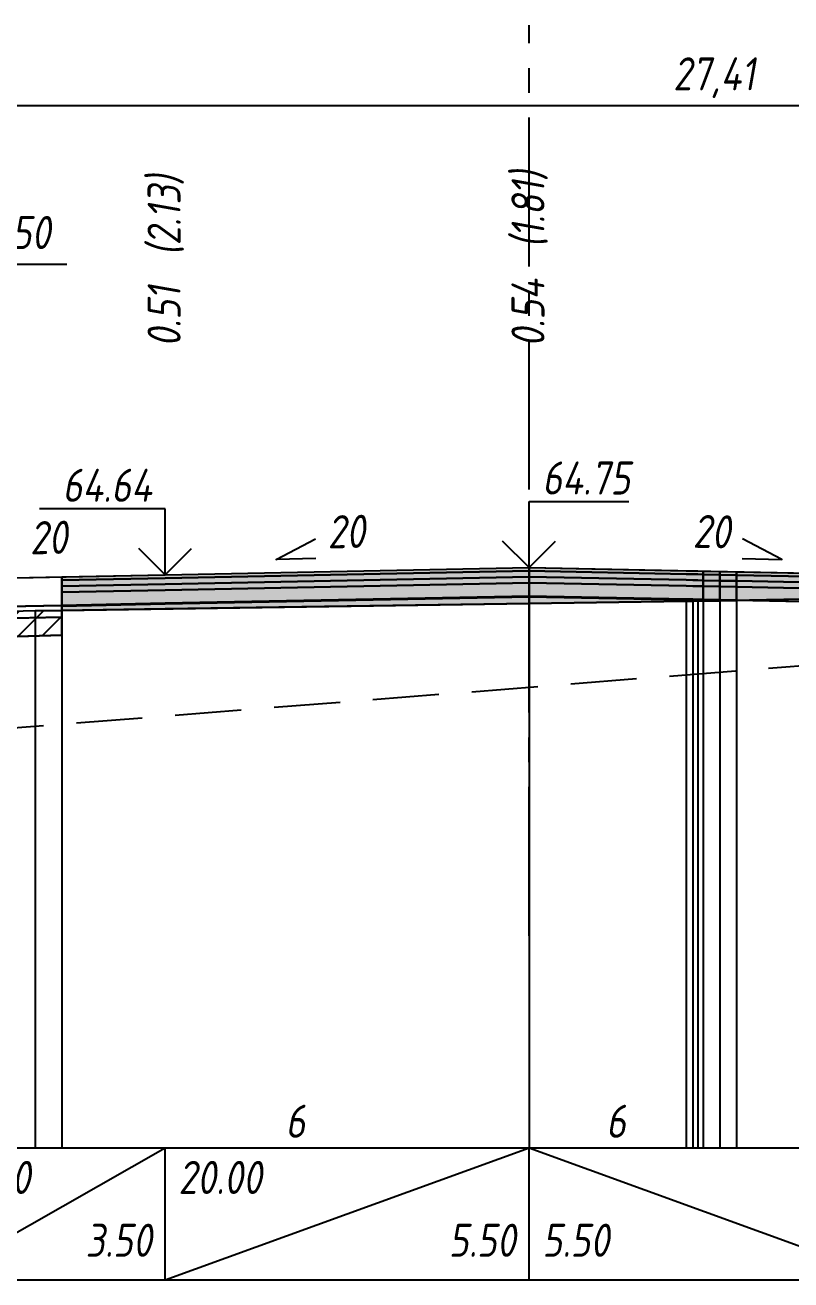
# Model space of a CAD drawing. Extents: x -717 to 1451, y -133302 to 233.
# Drawn here: x 150.2 to 208.1, y -130445 to -130350.1 of the extents above; entities that cross this region are included whole.
import ezdxf
from ezdxf.enums import TextEntityAlignment as Align

# ---------------------------------------------------------------- set-up
doc = ezdxf.new("R2010")
doc.units = 0
doc.linetypes.add('осевая2', pattern=[1.125, 0.75, -0.125, 0.125, -0.125])
doc.linetypes.add('штриховая', pattern=[0.75, 0.5, -0.25])
for name, color, linetype in [('Интерполированный поперечник', 2, 'Continuous'), ('Код_514', 1, 'Continuous'), ('Контур_0', 7, 'Continuous'), ('Контур_2660', 7, 'Continuous'), ('Контур_400', 7, 'Continuous'), ('Контур_508', 7, 'Continuous'), ('Контур_512', 7, 'Continuous'), ('Контур_513', 7, 'Continuous'), ('Красный поперечник', 1, 'Continuous'), ('Объём_2501', 7, 'Continuous'), ('Объём_2650', 7, 'Continuous'), ('Объём_2660', 7, 'Continuous'), ('Объём_2753', 7, 'Continuous'), ('Ось', 1, 'осевая2'), ('Откосы', 7, 'Continuous'), ('Отметки покрытия', 7, 'Continuous'), ('Рабочие отметки', 7, 'Continuous'), ('Рабочие отметки доп.', 7, 'Continuous'), ('Слои выравнивания', 7, 'Continuous'), ('Таблица', 7, 'Continuous'), ('Уклоны проезжей части', 7, 'Continuous'), ('Черный поперечник', 3, 'Continuous')]:
    doc.layers.add(name, color=color, linetype=linetype)
for name, color, linetype, true_color in [('Контур_2540', 2, 'Continuous', 0xffff00), ('Контур_2570', 7, 'Continuous', 0x80ff00), ('Контур_2725', 7, 'Continuous', 0x323232), ('Контур_2760', 7, 'Continuous', 0x323232), ('Контур_2761', 7, 'Continuous', 0x323232), ('Контур_2762', 7, 'Continuous', 0x323232), ('Контур_2763', 7, 'Continuous', 0x323232), ('Контур_2764', 7, 'Continuous', 0x323232), ('Контур_2765', 7, 'Continuous', 0x323232), ('Контур_402', 7, 'Continuous', 0xff6464), ('Объём_2500', 7, 'Continuous', 0xc0c0c0), ('Объём_2520', 7, 'Continuous', 0x80ffff), ('Объём_2540', 2, 'Continuous', 0xffff00), ('Объём_2600', 7, 'Continuous', 0x808000), ('Объём_2746', 2, 'Continuous', 0xffff00)]:
    doc.layers.add(name, color=color, linetype=linetype, true_color=true_color)
doc.styles.get("Standard").update_dxf_attribs({"font": 'txt', "height": 2.5})
doc.styles.add('М', font='romand.shx', dxfattribs={"width": 0.8, "oblique": 10, "height": 2.5})
doc.dimstyles.new('ISO-25', dxfattribs={"dimtxt": 2.5, "dimasz": 2.5, "dimexe": 1.25, "dimexo": 0.625, "dimtad": 1, "dimtxsty": 'Standard', "dimcen": 2.5, "dimadec": 0, "dimazin": 0, "dimtfac": 1, "dimtmove": 0, "dimatfit": 3, "dimfxl": 1, "dimarcsym": 0})

# ---------------------------------------------------------------- blocks, each defined once
blk = doc.blocks.new('_Oblique')
at = {"color": 0, "linetype": 'ByBlock', "lineweight": -2}
blk.add_line((-0.5, -0.5), (0.5, 0.5), dxfattribs=at)
blk = doc.blocks.new('*D4056')
at = {"color": 0, "lineweight": -2, "transparency": 16777216}
for p, q in [((140.792, -130391.516), (140.792, -130366.941)), ((143.292, -130391.466), (143.292, -130366.941)), ((140.792, -130368.191), (143.292, -130368.191)), ((143.292, -130368.191), (153.348, -130368.191))]:
    blk.add_line(p, q, dxfattribs=at)
at = {"layer": 'Defpoints', "color": 0, "transparency": 16777216}
for p in [(143.292, -130368.191), (140.792, -130392.141), (143.292, -130392.091)]:
    blk.add_point(p, dxfattribs=at)
at = {"color": 0, "lineweight": -2, "transparency": 16777216, "rotation": 180}
blk.add_blockref('_Oblique', (140.792, -130368.191), dxfattribs=at)
at = {"color": 0, "lineweight": -2, "transparency": 16777216}
blk.add_blockref('_Oblique', (143.292, -130368.191), dxfattribs=at)
at = {"color": 0, "transparency": 16777216, "insert": (149.586, -130366.078), "char_height": 2.5, "width": 9.16667, "attachment_point": 5, "style": 'М'}
blk.add_mtext('0,50', dxfattribs=at)
blk = doc.blocks.new('*D4060')
at = {"color": 0, "lineweight": -2, "transparency": 16777216}
for p, q in [((133.792, -130391.796), (133.792, -130354.941)), ((270.823, -130392.566), (270.823, -130354.941)), ((133.792, -130356.191), (270.823, -130356.191))]:
    blk.add_line(p, q, dxfattribs=at)
at = {"layer": 'Defpoints', "color": 0, "transparency": 16777216}
for p in [(270.823, -130356.191), (133.792, -130392.421), (270.823, -130393.191)]:
    blk.add_point(p, dxfattribs=at)
at = {"color": 0, "lineweight": -2, "transparency": 16777216, "rotation": 180}
blk.add_blockref('_Oblique', (133.792, -130356.191), dxfattribs=at)
at = {"color": 0, "lineweight": -2, "transparency": 16777216}
blk.add_blockref('_Oblique', (270.823, -130356.191), dxfattribs=at)
at = {"color": 0, "transparency": 16777216, "insert": (202.308, -130354.078), "char_height": 2.5, "width": 11.66667, "attachment_point": 5, "style": 'М'}
blk.add_mtext('27,41', dxfattribs=at)

msp = doc.modelspace()

# ---------------------------------------------------------------- hatches: boundary and pattern name
at = {"layer": 'Объём_2600'}
h = msp.add_hatch(dxfattribs=at)
h.set_pattern_fill('ANSI31', color=6, scale=0.4)
h.paths.add_polyline_path([(138.081, -130395.517), (138.081, -130394.767), (138.282, -130394.718), (150.956, -130394.375), (152.985, -130394.361), (152.985, -130396.238), (135.783, -130396.754), (137.913, -130395.535)])
h.paths.add_polyline_path([(279.109, -130397.902), (238.769, -130396.692), (238.769, -130392.914), (240.286, -130392.845), (259.034, -130392.968), (259.034, -130393.718), (260.133, -130394.059), (263.396, -130394.994), (283.583, -130395.038), (288.191, -130397.214), (289.269, -130397.67), (288.92, -130397.902)])
at = {"layer": 'Слои выравнивания'}
for color, points in [(2, [(152.985, -130391.835), (160.792, -130391.679), (188.308, -130391.128), (188.308, -130391.378), (160.792, -130391.929), (152.985, -130392.085)]), (3, [(152.985, -130392.085), (160.792, -130391.929), (188.308, -130391.378), (188.308, -130391.828), (160.792, -130392.379), (152.985, -130392.535)]), (4, [(152.985, -130392.535), (160.792, -130392.379), (188.308, -130391.828), (188.308, -130392.278), (160.792, -130392.829), (152.985, -130392.985)]), (2, [(188.308, -130391.128), (200.192, -130391.366), (200.699, -130391.376), (201.079, -130391.384), (201.473, -130391.392), (201.473, -130391.642), (201.079, -130391.634), (200.699, -130391.626), (200.192, -130391.616), (188.308, -130391.378)]), (3, [(188.308, -130391.378), (200.192, -130391.616), (200.699, -130391.626), (201.079, -130391.634), (201.473, -130391.642), (201.473, -130392.092), (201.079, -130392.084), (200.699, -130392.076), (200.192, -130392.066), (188.308, -130391.828)]), (4, [(188.308, -130391.828), (200.192, -130392.066), (200.699, -130392.076), (201.079, -130392.084), (201.473, -130392.092), (201.473, -130392.542), (201.079, -130392.534), (200.699, -130392.526), (200.192, -130392.516), (188.308, -130392.278)]), (2, [(201.473, -130391.392), (202.738, -130391.417), (202.738, -130391.667), (201.473, -130391.642)]), (3, [(201.473, -130391.642), (202.738, -130391.667), (202.738, -130392.117), (201.473, -130392.092)]), (2, [(202.738, -130391.417), (204.003, -130391.442), (204.003, -130391.692), (202.738, -130391.667)]), (3, [(202.738, -130391.667), (204.003, -130391.692), (204.003, -130392.142), (202.738, -130392.117)]), (2, [(204.003, -130391.442), (215.823, -130391.679), (229.31, -130391.948), (233.323, -130392.029), (238.769, -130392.137), (238.769, -130392.387), (233.323, -130392.279), (229.31, -130392.198), (215.823, -130391.929), (204.003, -130391.692)]), (3, [(204.003, -130391.692), (215.823, -130391.929), (229.31, -130392.198), (233.323, -130392.279), (238.769, -130392.387), (238.769, -130392.837), (233.323, -130392.729), (229.31, -130392.648), (215.823, -130392.379), (204.003, -130392.142)]), (5, [(152.985, -130392.985), (160.792, -130392.829), (188.308, -130392.278), (188.308, -130393.278), (160.792, -130393.829), (152.985, -130393.985)]), (5, [(188.308, -130392.278), (200.192, -130392.516), (200.699, -130392.526), (201.079, -130392.534), (201.473, -130392.542), (201.473, -130393.542), (201.079, -130393.534), (200.699, -130393.526), (200.192, -130393.516), (188.308, -130393.278)]), (4, [(201.473, -130392.092), (202.738, -130392.117), (202.738, -130392.567), (201.473, -130392.542)]), (5, [(201.473, -130392.542), (202.738, -130392.567), (202.738, -130393.567), (201.473, -130393.542)]), (4, [(202.738, -130392.117), (204.003, -130392.142), (204.003, -130392.592), (202.738, -130392.567)]), (5, [(202.738, -130392.567), (204.003, -130392.592), (204.003, -130393.592), (202.738, -130393.567)]), (4, [(204.003, -130392.142), (215.823, -130392.379), (229.31, -130392.648), (233.323, -130392.729), (238.769, -130392.837), (238.769, -130393.287), (233.323, -130393.179), (229.31, -130393.098), (215.823, -130392.829), (204.003, -130392.592)]), (5, [(204.003, -130392.592), (215.823, -130392.829), (229.31, -130393.098), (233.323, -130393.179), (238.769, -130393.287), (238.769, -130394.287), (233.323, -130394.179), (229.31, -130394.098), (215.823, -130393.829), (204.003, -130393.592)]), (7, [(152.985, -130393.985), (160.792, -130393.829), (188.308, -130393.278), (188.308, -130393.328), (160.792, -130393.879), (152.985, -130394.035)]), (6, [(152.985, -130394.035), (160.792, -130393.879), (188.308, -130393.328), (188.308, -130393.842), (160.792, -130394.246), (152.985, -130394.361)]), (7, [(188.308, -130393.278), (200.192, -130393.516), (200.699, -130393.526), (201.079, -130393.534), (201.473, -130393.542), (201.473, -130393.592), (201.079, -130393.584), (200.699, -130393.576), (200.192, -130393.566), (188.308, -130393.328)]), (6, [(188.308, -130393.328), (200.192, -130393.566), (200.699, -130393.576), (201.079, -130393.584), (201.473, -130393.592), (201.473, -130393.642), (201.079, -130393.649), (200.699, -130393.655), (200.192, -130393.667), (188.308, -130393.842)]), (7, [(201.473, -130393.542), (202.738, -130393.567), (202.738, -130393.617), (201.473, -130393.592)]), (6, [(201.473, -130393.592), (202.738, -130393.617), (202.738, -130393.667), (201.473, -130393.642)]), (7, [(202.738, -130393.567), (204.003, -130393.592), (204.003, -130393.642), (202.738, -130393.617)])]:
    msp.add_hatch(color=color, dxfattribs=at).paths.add_polyline_path(points)

# ---------------------------------------------------------------- linework, layer by layer
at = {"layer": 'Интерполированный поперечник', "linetype": 'штриховая', "ltscale": 10, "flags": 128}
msp.add_lwpolyline([(124.172, -130405.235), (263.444, -130394.238)], dxfattribs=at)
at = {"layer": 'Код_514'}
for p, q in [((143.292, -130445), (160.792, -130435)), ((160.792, -130445), (160.792, -130435)), ((160.792, -130445), (188.308, -130435)), ((188.308, -130445), (188.308, -130435)), ((188.308, -130435), (215.823, -130445))]:
    msp.add_line(p, q, dxfattribs=at)
at = {"layer": 'Контур_0', "flags": 128}
msp.add_lwpolyline([(143.292, -130394.179), (140.792, -130394.229), (140.792, -130392.079), (152.985, -130391.835), (152.985, -130393.985), (143.292, -130394.179), (143.292, -130394.179)], dxfattribs=at)
at = {"layer": 'Контур_0', "color": 250, "flags": 128}
msp.add_lwpolyline([(139.292, -130394.259), (152.985, -130393.985), (152.985, -130394.885), (138.374, -130395.177), (139.292, -130394.259), (139.292, -130394.259)], dxfattribs=at)
at = {"layer": 'Контур_2540', "flags": 128}
msp.add_lwpolyline([(152.985, -130396.238), (126.795, -130397.024), (129.292, -130395.359), (152.985, -130394.885), (152.985, -130396.238), (152.985, -130396.238)], dxfattribs=at)
at = {"layer": 'Контур_2570', "flags": 128}
msp.add_lwpolyline([(100.615, -130409.014), (106.976, -130413.785), (108.985, -130415.75), (109.301, -130415.334), (110.666, -130413.322), (113.701, -130406.841), (121.468, -130406.147), (124.167, -130405.997), (124.167, -130405.997), (132.885, -130399.485), (135.568, -130396.877), (137.913, -130395.535), (138.081, -130395.517), (138.081, -130394.767), (138.282, -130394.718), (150.956, -130394.375), (152.985, -130394.361), (188.308, -130393.842), (200.192, -130393.667), (200.699, -130393.655), (201.079, -130393.649), (238.769, -130392.914)], dxfattribs=at)
at = {"layer": 'Контур_2660', "flags": 128}
msp.add_lwpolyline([(126.795, -130397.024), (152.985, -130396.238)], dxfattribs=at)
at = {"layer": 'Контур_2725', "flags": 128}
msp.add_lwpolyline([(152.985, -130394.361), (160.792, -130394.246), (188.308, -130393.842), (200.192, -130393.667), (200.699, -130393.655), (201.079, -130393.649), (201.473, -130393.642), (202.738, -130393.667), (202.738, -130393.617), (204.003, -130393.642), (204.003, -130393.592), (215.823, -130393.829), (229.31, -130394.098), (233.323, -130394.179), (238.769, -130394.287)], dxfattribs=at)
at = {"layer": 'Контур_2760', "flags": 128}
msp.add_lwpolyline([(152.985, -130391.835), (160.792, -130391.679), (188.308, -130391.128), (200.192, -130391.366), (200.699, -130391.376), (201.079, -130391.384), (201.473, -130391.392), (202.738, -130391.417), (204.003, -130391.442), (215.823, -130391.679), (229.31, -130391.948), (233.323, -130392.029), (238.769, -130392.137)], dxfattribs=at)
at = {"layer": 'Контур_2761', "flags": 128}
msp.add_lwpolyline([(152.985, -130392.085), (160.792, -130391.929), (188.308, -130391.378), (200.192, -130391.616), (200.699, -130391.626), (201.079, -130391.634), (201.473, -130391.642), (202.738, -130391.667), (204.003, -130391.692), (215.823, -130391.929), (229.31, -130392.198), (233.323, -130392.279), (238.769, -130392.387)], dxfattribs=at)
at = {"layer": 'Контур_2762', "flags": 128}
msp.add_lwpolyline([(152.985, -130392.535), (160.792, -130392.379), (188.308, -130391.828), (200.192, -130392.066), (200.699, -130392.076), (201.079, -130392.084), (201.473, -130392.092), (202.738, -130392.117), (204.003, -130392.142), (215.823, -130392.379), (229.31, -130392.648), (233.323, -130392.729), (238.769, -130392.837)], dxfattribs=at)
at = {"layer": 'Контур_2763', "flags": 128}
msp.add_lwpolyline([(152.985, -130392.985), (160.792, -130392.829), (188.308, -130392.278), (200.192, -130392.516), (200.699, -130392.526), (201.079, -130392.534), (201.473, -130392.542), (202.738, -130392.567), (204.003, -130392.592), (215.823, -130392.829), (229.31, -130393.098), (233.323, -130393.179), (238.769, -130393.287)], dxfattribs=at)
at = {"layer": 'Контур_2764', "flags": 128}
msp.add_lwpolyline([(152.985, -130393.985), (160.792, -130393.829), (188.308, -130393.278), (200.192, -130393.516), (200.699, -130393.526), (201.079, -130393.534), (201.473, -130393.542), (202.738, -130393.567), (204.003, -130393.592)], dxfattribs=at)
at = {"layer": 'Контур_2765', "flags": 128}
msp.add_lwpolyline([(152.985, -130394.035), (160.792, -130393.879), (188.308, -130393.328), (200.192, -130393.566), (200.699, -130393.576), (201.079, -130393.584), (201.473, -130393.592), (202.738, -130393.617)], dxfattribs=at)
at = {"layer": 'Контур_400', "flags": 128}
for points in [[(140.792, -130392.079), (143.292, -130392.029), (143.292, -130392.029), (143.292, -130392.029), (143.292, -130392.029), (143.292, -130392.029), (143.292, -130392.029), (160.792, -130391.679), (188.308, -130391.128)], [(188.308, -130391.128), (215.823, -130391.679), (233.323, -130392.029), (233.323, -130392.029), (233.323, -130392.029), (233.323, -130392.029), (250.823, -130392.379), (250.823, -130392.379), (253.323, -130392.429)]]:
    msp.add_lwpolyline(points, dxfattribs=at)
at = {"layer": 'Контур_402', "flags": 128}
msp.add_lwpolyline([(126.795, -130397.024), (152.985, -130396.238), (152.985, -130394.361), (188.308, -130393.842), (200.192, -130393.667), (200.699, -130393.655), (201.079, -130393.649), (201.473, -130393.642), (202.738, -130393.667), (202.738, -130393.617), (204.003, -130393.642), (204.003, -130393.592), (238.769, -130394.287), (238.769, -130396.692), (279.109, -130397.902)], dxfattribs=at)
at = {"layer": 'Контур_508', "flags": 128}
msp.add_lwpolyline([(105, -130411.553), (126.795, -130397.024), (152.985, -130396.238), (152.985, -130394.361), (188.308, -130393.842), (200.192, -130393.667), (200.699, -130393.655), (201.079, -130393.649), (201.473, -130393.642), (202.738, -130393.667), (202.738, -130393.617), (204.003, -130393.642), (204.003, -130393.592), (238.769, -130394.287), (238.769, -130396.692), (279.109, -130397.902), (283.015, -130400.506), (285.015, -130400.506), (289.957, -130397.211)], dxfattribs=at)
at = {"layer": 'Контур_512', "flags": 128}
msp.add_lwpolyline([(105, -130411.553), (126.795, -130397.024), (152.985, -130396.238)], dxfattribs=at)
at = {"layer": 'Контур_513', "flags": 128}
msp.add_lwpolyline([(105, -130411.553), (126.795, -130397.024), (152.985, -130396.238), (152.985, -130394.361), (188.308, -130393.842), (200.192, -130393.667), (200.699, -130393.655), (201.079, -130393.649), (201.473, -130393.642), (202.738, -130393.667), (202.738, -130393.617), (204.003, -130393.642), (204.003, -130393.592), (238.769, -130394.287), (238.769, -130396.692), (279.109, -130397.902), (283.015, -130400.506), (285.015, -130400.506), (289.957, -130397.211)], dxfattribs=at)
at = {"layer": 'Красный поперечник'}
for p, q in [((143.292, -130392.029), (160.792, -130391.679)), ((160.792, -130391.679), (188.308, -130391.128)), ((188.308, -130391.128), (215.823, -130391.679)), ((152.985, -130396.238), (152.985, -130435))]:
    msp.add_line(p, q, dxfattribs=at)
at = {"layer": 'Объём_2500', "flags": 128}
msp.add_lwpolyline([(143.292, -130394.179), (140.792, -130394.229), (140.792, -130392.079), (152.985, -130391.835), (152.985, -130393.985), (143.292, -130394.179), (143.292, -130394.179)], dxfattribs=at)
at = {"layer": 'Объём_2501', "flags": 128}
for points in [[(140.792, -130392.079), (143.292, -130392.029), (143.292, -130392.029), (143.292, -130392.029), (143.292, -130392.029), (143.292, -130392.029), (143.292, -130392.029), (160.792, -130391.679), (188.308, -130391.128)], [(188.308, -130391.128), (215.823, -130391.679), (233.323, -130392.029), (233.323, -130392.029), (233.323, -130392.029), (233.323, -130392.029), (250.823, -130392.379), (250.823, -130392.379), (253.323, -130392.429)]]:
    msp.add_lwpolyline(points, dxfattribs=at)
at = {"layer": 'Объём_2520', "color": 250, "flags": 128}
msp.add_lwpolyline([(139.292, -130394.259), (152.985, -130393.985), (152.985, -130394.885), (138.374, -130395.177), (139.292, -130394.259), (139.292, -130394.259)], dxfattribs=at)
at = {"layer": 'Объём_2540', "flags": 128}
msp.add_lwpolyline([(152.985, -130396.238), (126.795, -130397.024), (129.292, -130395.359), (152.985, -130394.885), (152.985, -130396.238), (152.985, -130396.238)], dxfattribs=at)
at = {"layer": 'Объём_2650', "color": 6, "flags": 128}
msp.add_lwpolyline([(138.081, -130395.517), (138.081, -130394.767), (138.282, -130394.718), (150.956, -130394.375), (152.985, -130394.361), (152.985, -130396.238), (135.783, -130396.754), (137.913, -130395.535), (138.081, -130395.517), (138.081, -130395.517)], dxfattribs=at)
at = {"layer": 'Объём_2660', "flags": 128}
msp.add_lwpolyline([(126.795, -130397.024), (152.985, -130396.238)], dxfattribs=at)
at = {"layer": 'Объём_2746', "flags": 128}
msp.add_lwpolyline([(138.282, -130394.718), (150.956, -130394.375), (152.985, -130394.361), (152.985, -130396.238), (135.783, -130396.754), (137.913, -130395.535), (138.081, -130395.517), (138.081, -130394.767), (138.282, -130394.718), (138.282, -130394.718)], dxfattribs=at)
at = {"layer": 'Объём_2753', "flags": 128}
msp.add_lwpolyline([(152.985, -130391.835), (152.985, -130391.835)], dxfattribs=at)
at = {"layer": 'Ось', "ltscale": 15}
msp.add_line((188.308, -130418.971), (188.308, -130350.099), dxfattribs=at)
at = {"layer": 'Откосы', "color": 1, "flags": 128}
for points in [[(172.18, -130390.451), (169.181, -130390.511), (172.151, -130388.951)], [(204.435, -130390.451), (207.434, -130390.511), (204.465, -130388.951)]]:
    msp.add_lwpolyline(points, dxfattribs=at)
at = {"layer": 'Отметки покрытия', "color": 1}
for p, q in [((188.308, -130391.128), (188.308, -130386.128)), ((188.308, -130386.128), (195.858, -130386.128)), ((160.792, -130386.679), (151.285, -130386.679)), ((160.792, -130391.679), (160.792, -130386.679)), ((160.792, -130391.679), (158.792, -130389.679)), ((160.792, -130391.679), (162.792, -130389.679)), ((188.308, -130391.128), (186.308, -130389.128)), ((188.308, -130391.128), (190.308, -130389.128))]:
    msp.add_line(p, q, dxfattribs=at)
at = {"layer": 'Слои выравнивания'}
for p, q in [((152.985, -130391.835), (152.985, -130435)), ((188.308, -130391.128), (188.308, -130435)), ((201.473, -130391.392), (201.473, -130435)), ((202.738, -130391.417), (202.738, -130435)), ((202.738, -130391.417), (202.738, -130435)), ((204.003, -130391.442), (204.003, -130435)), ((204.003, -130391.442), (204.003, -130435))]:
    msp.add_line(p, q, dxfattribs=at)
at = {"layer": 'Слои выравнивания', "color": 2, "flags": 128}
for points in [[(152.985, -130391.835), (160.792, -130391.679), (188.308, -130391.128), (188.308, -130391.378), (160.792, -130391.929), (152.985, -130392.085)], [(188.308, -130391.128), (200.192, -130391.366), (200.699, -130391.376), (201.079, -130391.384), (201.473, -130391.392), (201.473, -130391.642), (201.079, -130391.634), (200.699, -130391.626), (200.192, -130391.616), (188.308, -130391.378)], [(201.473, -130391.392), (202.738, -130391.417), (202.738, -130391.667), (201.473, -130391.642)], [(202.738, -130391.417), (202.738, -130391.667)], [(202.738, -130391.417), (204.003, -130391.442), (204.003, -130391.692), (202.738, -130391.667)], [(204.003, -130391.442), (204.003, -130391.692)], [(204.003, -130391.442), (215.823, -130391.679), (229.31, -130391.948), (233.323, -130392.029), (238.769, -130392.137), (238.769, -130392.387), (233.323, -130392.279), (229.31, -130392.198), (215.823, -130391.929), (204.003, -130391.692)]]:
    msp.add_lwpolyline(points, close=True, dxfattribs=at)
at = {"layer": 'Слои выравнивания', "color": 3, "flags": 128}
for points in [[(152.985, -130392.085), (160.792, -130391.929), (188.308, -130391.378), (188.308, -130391.828), (160.792, -130392.379), (152.985, -130392.535)], [(188.308, -130391.378), (200.192, -130391.616), (200.699, -130391.626), (201.079, -130391.634), (201.473, -130391.642), (201.473, -130392.092), (201.079, -130392.084), (200.699, -130392.076), (200.192, -130392.066), (188.308, -130391.828)], [(201.473, -130391.642), (202.738, -130391.667), (202.738, -130392.117), (201.473, -130392.092)], [(202.738, -130391.667), (202.738, -130392.117)], [(202.738, -130391.667), (204.003, -130391.692), (204.003, -130392.142), (202.738, -130392.117)], [(204.003, -130391.692), (204.003, -130392.142)], [(204.003, -130391.692), (215.823, -130391.929), (229.31, -130392.198), (233.323, -130392.279), (238.769, -130392.387), (238.769, -130392.837), (233.323, -130392.729), (229.31, -130392.648), (215.823, -130392.379), (204.003, -130392.142)]]:
    msp.add_lwpolyline(points, close=True, dxfattribs=at)
at = {"layer": 'Слои выравнивания', "color": 4, "flags": 128}
for points in [[(152.985, -130392.535), (160.792, -130392.379), (188.308, -130391.828), (188.308, -130392.278), (160.792, -130392.829), (152.985, -130392.985)], [(188.308, -130391.828), (200.192, -130392.066), (200.699, -130392.076), (201.079, -130392.084), (201.473, -130392.092), (201.473, -130392.542), (201.079, -130392.534), (200.699, -130392.526), (200.192, -130392.516), (188.308, -130392.278)], [(201.473, -130392.092), (202.738, -130392.117), (202.738, -130392.567), (201.473, -130392.542)], [(202.738, -130392.117), (202.738, -130392.567)], [(202.738, -130392.117), (204.003, -130392.142), (204.003, -130392.592), (202.738, -130392.567)], [(204.003, -130392.142), (204.003, -130392.592)], [(204.003, -130392.142), (215.823, -130392.379), (229.31, -130392.648), (233.323, -130392.729), (238.769, -130392.837), (238.769, -130393.287), (233.323, -130393.179), (229.31, -130393.098), (215.823, -130392.829), (204.003, -130392.592)]]:
    msp.add_lwpolyline(points, close=True, dxfattribs=at)
at = {"layer": 'Слои выравнивания', "color": 5, "flags": 128}
for points in [[(152.985, -130392.985), (160.792, -130392.829), (188.308, -130392.278), (188.308, -130393.278), (160.792, -130393.829), (152.985, -130393.985)], [(188.308, -130392.278), (200.192, -130392.516), (200.699, -130392.526), (201.079, -130392.534), (201.473, -130392.542), (201.473, -130393.542), (201.079, -130393.534), (200.699, -130393.526), (200.192, -130393.516), (188.308, -130393.278)], [(201.473, -130392.542), (202.738, -130392.567), (202.738, -130393.567), (201.473, -130393.542)], [(202.738, -130392.567), (202.738, -130393.567)], [(202.738, -130392.567), (204.003, -130392.592), (204.003, -130393.592), (202.738, -130393.567)], [(204.003, -130392.592), (204.003, -130393.592)], [(204.003, -130392.592), (215.823, -130392.829), (229.31, -130393.098), (233.323, -130393.179), (238.769, -130393.287), (238.769, -130394.287), (233.323, -130394.179), (229.31, -130394.098), (215.823, -130393.829), (204.003, -130393.592)]]:
    msp.add_lwpolyline(points, close=True, dxfattribs=at)
at = {"layer": 'Слои выравнивания', "color": 7, "flags": 128}
for points in [[(152.985, -130393.985), (160.792, -130393.829), (188.308, -130393.278), (188.308, -130393.328), (160.792, -130393.879), (152.985, -130394.035)], [(188.308, -130393.278), (200.192, -130393.516), (200.699, -130393.526), (201.079, -130393.534), (201.473, -130393.542), (201.473, -130393.592), (201.079, -130393.584), (200.699, -130393.576), (200.192, -130393.566), (188.308, -130393.328)], [(201.473, -130393.542), (202.738, -130393.567), (202.738, -130393.617), (201.473, -130393.592)], [(202.738, -130393.567), (202.738, -130393.617)], [(202.738, -130393.567), (204.003, -130393.592), (204.003, -130393.642), (202.738, -130393.617)]]:
    msp.add_lwpolyline(points, close=True, dxfattribs=at)
at = {"layer": 'Слои выравнивания', "color": 6, "flags": 128}
for points in [[(152.985, -130394.035), (160.792, -130393.879), (188.308, -130393.328), (188.308, -130393.842), (160.792, -130394.246), (152.985, -130394.361)], [(188.308, -130393.328), (200.192, -130393.566), (200.699, -130393.576), (201.079, -130393.584), (201.473, -130393.592), (201.473, -130393.642), (201.079, -130393.649), (200.699, -130393.655), (200.192, -130393.667), (188.308, -130393.842)], [(201.473, -130393.592), (202.738, -130393.617), (202.738, -130393.667), (201.473, -130393.642)]]:
    msp.add_lwpolyline(points, close=True, dxfattribs=at)
at = {"layer": 'Таблица'}
for p, q in [((80, -130435), (314.957, -130435)), ((80, -130445), (314.957, -130445))]:
    msp.add_line(p, q, dxfattribs=at)
at = {"layer": 'Уклоны проезжей части', "color": 1, "flags": 128}
for points in [[(172.18, -130390.451), (169.181, -130390.511), (172.151, -130388.951)], [(204.435, -130390.451), (207.434, -130390.511), (204.465, -130388.951)]]:
    msp.add_lwpolyline(points, dxfattribs=at)
at = {"layer": 'Черный поперечник', "color": 7}
for p, q in [((200.192, -130393.667), (200.192, -130435)), ((200.699, -130393.655), (200.699, -130435)), ((201.079, -130393.649), (201.079, -130435)), ((150.956, -130394.375), (150.956, -130435)), ((152.985, -130394.361), (152.985, -130435)), ((188.308, -130393.842), (188.308, -130435))]:
    msp.add_line(p, q, dxfattribs=at)
at = {"layer": 'Черный поперечник', "flags": 128}
msp.add_lwpolyline([(100.615, -130408.264), (106.976, -130413.035), (108.985, -130415), (109.301, -130414.584), (110.666, -130412.572), (113.701, -130406.091), (121.468, -130405.397), (124.167, -130405.247), (132.885, -130398.735), (135.568, -130396.127), (137.913, -130394.785), (138.081, -130394.767), (138.282, -130394.718), (150.956, -130394.375), (152.985, -130394.361), (188.308, -130393.842), (200.192, -130393.667), (200.699, -130393.655), (201.079, -130393.649), (238.769, -130392.914)], dxfattribs=at)

# ---------------------------------------------------------------- texts
at = {"layer": 'Код_514', "style": 'М', "oblique": 10, "width": 0.8}
for p in [(144.292, -130436), (161.792, -130436)]:
    msp.add_text('20.00', height=2.5, dxfattribs=at).set_placement(p, align=Align.TOP_LEFT)
for s, p in [('3.50', (159.792, -130444)), ('5.50', (187.308, -130444))]:
    msp.add_text(s, height=2.5, dxfattribs=at).set_placement(p, align=Align.BOTTOM_RIGHT)
msp.add_text('5.50', height=2.5, dxfattribs=at).set_placement((189.308, -130444), align=Align.BOTTOM_LEFT)
at = {"layer": 'Откосы', "color": 1, "style": 'М', "oblique": 10, "width": 0.8}
for rotation, p in [(1.14576, (174.53, -130390.404)), (358.85423, (202.085, -130390.404)), (1.14576, (152.022, -130390.854))]:
    msp.add_text('20', height=2.5, rotation=rotation, dxfattribs=at).set_placement(p, align=Align.BOTTOM_CENTER)
at = {"layer": 'Отметки покрытия', "color": 1, "style": 'М', "oblique": 10, "width": 0.8}
msp.add_text('64.75', height=2.5, dxfattribs=at).set_placement((189.308, -130386.352), align=Align.BOTTOM_LEFT)
msp.add_text('64.64', height=2.5, dxfattribs=at).set_placement((159.792, -130386.903), align=Align.BOTTOM_RIGHT)
at = {"layer": 'Рабочие отметки', "color": 1, "style": 'М', "oblique": 10, "width": 0.8}
for s, p in [('0.51', (160.714, -130374.429)), ('0.54', (188.23, -130374.429))]:
    msp.add_text(s, height=2.5, rotation=90, dxfattribs=at).set_placement(p, align=Align.MIDDLE_LEFT)
at = {"layer": 'Рабочие отметки доп.', "color": 1, "style": 'М', "oblique": 10, "width": 0.8}
for s, p in [('(2.13)', (160.714, -130367.529)), ('(1.81)', (188.23, -130366.929))]:
    msp.add_text(s, height=2.5, rotation=90, dxfattribs=at).set_placement(p, align=Align.MIDDLE_LEFT)
at = {"layer": 'Слои выравнивания', "style": 'М', "oblique": 10, "width": 0.8}
for p in [(170.646, -130435), (194.89, -130435)]:
    msp.add_text('6', height=2.5, dxfattribs=at).set_placement(p, align=Align.BOTTOM_CENTER)
at = {"layer": 'Уклоны проезжей части', "color": 1, "style": 'М', "oblique": 10, "width": 0.8}
for rotation, p in [(1.14576, (174.53, -130390.404)), (358.85423, (202.085, -130390.404)), (1.14576, (152.022, -130390.854))]:
    msp.add_text('20', height=2.5, rotation=rotation, dxfattribs=at).set_placement(p, align=Align.BOTTOM_CENTER)

# ---------------------------------------------------------------- dimensions: what is measured, and where the dimension line sits
at = {"color": 5}
dim = msp.add_linear_dim(base=(270.823, -130356.191), p1=(133.792, -130392.421), p2=(270.823, -130393.191), angle=180, dimstyle='ISO-25', override={"dimasz": 1, "dimlfac": 0.2, "dimzin": 0, "dimtxsty": 'М', "dimblk1": 'Oblique', "dimblk2": 'Oblique', "dimsah": 1}, dxfattribs=at)
dim.commit()
dim.dimension.update_dxf_attribs({"geometry": '*D4060', "text_midpoint": (202.308, -130354.078)})
dim = msp.add_linear_dim(base=(143.292, -130368.191), p1=(140.792, -130392.141), p2=(143.292, -130392.091), angle=180, dimstyle='ISO-25', override={"dimasz": 1, "dimlfac": 0.2, "dimzin": 0, "dimtxsty": 'М', "dimblk1": 'Oblique', "dimblk2": 'Oblique', "dimsah": 1}, dxfattribs=at)
dim.commit()
dim.dimension.update_dxf_attribs({"geometry": '*D4056', "text_midpoint": (149.586, -130368.191), "dimtype": 160})

doc.saveas('drawing.dxf')
